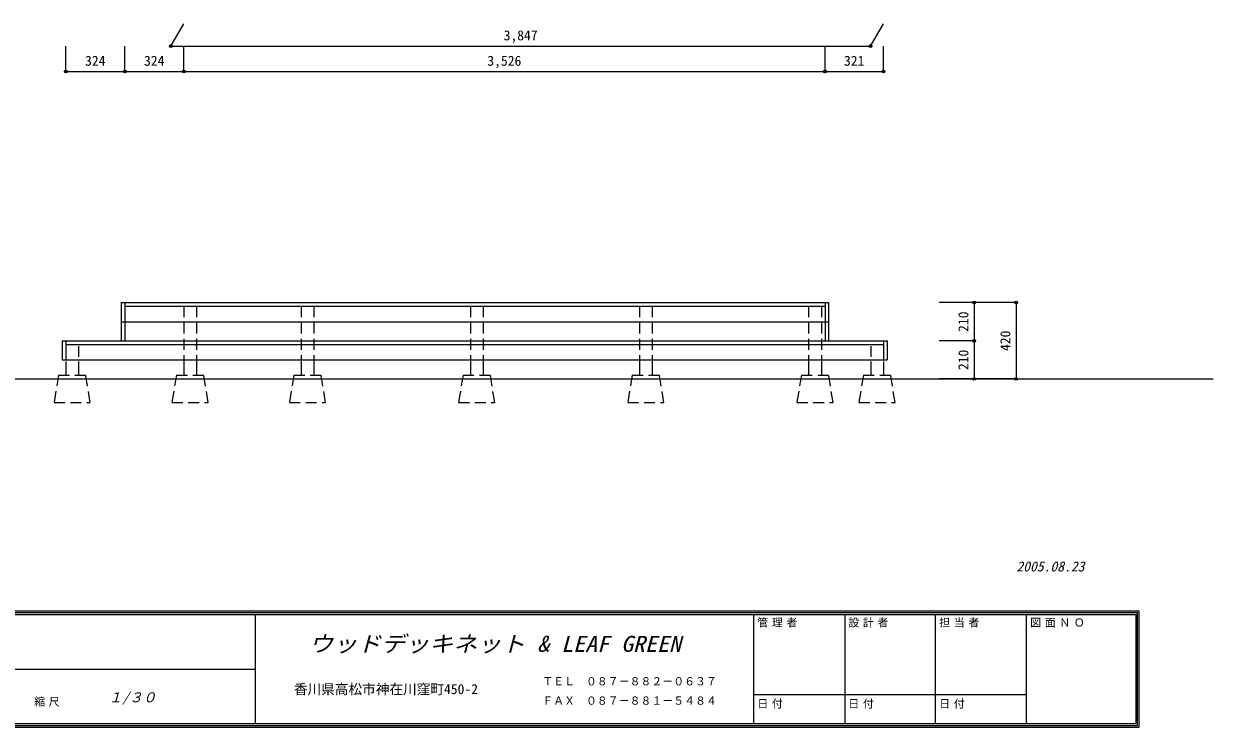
# Model space of a CAD drawing. Units: millimetres at full size, sheet at 1:30. Extents: x -5795 to 6094, y -4031 to 4193.
# Drawn here: x -446 to 6094, y -4031 to -163 of the extents above; entities that cross this region are included whole.
import ezdxf
from ezdxf.enums import TextEntityAlignment as Align

# ---------------------------------------------------------------- set-up
doc = ezdxf.new("R2010")
doc.units = ezdxf.units.MM
doc.header["$LTSCALE"] = 30
doc.header["$PDMODE"] = 32
doc.header["$PDSIZE"] = 15
doc.linetypes.add('DASHED2', pattern=[3, 2, -1])
for name, color, linetype in [('0-B_文字', 7, 'Continuous'), ('1-2_柱', 4, 'DASHED2'), ('1-5_家具', 2, 'Continuous'), ('1-6_設備', 3, 'Continuous'), ('1-A_建築見掛', 7, 'Continuous'), ('1-C_寸法', 4, 'Continuous'), ('F-B_文字', 4, 'Continuous')]:
    doc.layers.add(name, color=color, linetype=linetype)
doc.styles.add('ＭＳ ゴシック', font='')
doc.styles.get('ＭＳ ゴシック').set_extended_font_data('MS Gothic')

msp = doc.modelspace()

# ---------------------------------------------------------------- linework, layer by layer
at = {"layer": '1-2_柱'}
for p, q in [((433.57, -1716.31), (433.57, -2095.31)), ((503.57, -1716.31), (503.57, -2095.31)), ((1079.57, -1716.31), (1079.57, -2095.31)), ((1149.57, -1716.31), (1149.57, -2095.31)), ((2009.57, -1716.31), (2009.57, -2095.31)), ((2079.57, -1716.31), (2079.57, -2095.31)), ((2939.57, -1716.31), (2939.57, -2095.31)), ((3009.57, -1716.31), (3009.57, -2095.31)), ((3869.57, -1716.31), (3869.57, -2095.31)), ((3939.57, -1716.31), (3939.57, -2095.31)), ((-214.43, -1935.31), (-214.43, -2095.31)), ((-144.43, -1935.31), (-144.43, -2095.31)), ((4210.57, -1935.31), (4210.57, -2095.31)), ((4280.57, -1935.31), (4280.57, -2095.31)), ((-254.43, -2095.31), (-279.43, -2245.31)), ((-254.43, -2095.31), (-104.43, -2095.31)), ((393.57, -2095.31), (368.57, -2245.31)), ((393.57, -2095.31), (543.57, -2095.31)), ((1039.57, -2095.31), (1014.57, -2245.31)), ((1039.57, -2095.31), (1189.57, -2095.31)), ((1969.57, -2095.31), (1944.57, -2245.31)), ((1969.57, -2095.31), (2119.57, -2095.31)), ((2899.57, -2095.31), (2874.57, -2245.31)), ((2899.57, -2095.31), (3049.57, -2095.31)), ((3829.57, -2095.31), (3804.57, -2245.31)), ((3829.57, -2095.31), (3979.57, -2095.31)), ((4170.57, -2095.31), (4145.57, -2245.31)), ((4170.57, -2095.31), (4320.57, -2095.31))]:
    msp.add_line(p, q, dxfattribs=at)
at = {"layer": '1-2_柱', "linetype": 'Continuous'}
for p, q in [((-214.43, -2020.31), (-214.43, -2095.31)), ((-144.43, -2020.31), (-144.43, -2095.31)), ((433.57, -2020.31), (433.57, -2095.31)), ((503.57, -2020.31), (503.57, -2095.31)), ((1079.57, -2020.31), (1079.57, -2095.31)), ((1149.57, -2020.31), (1149.57, -2095.31)), ((2009.57, -2020.31), (2009.57, -2095.31)), ((2079.57, -2020.31), (2079.57, -2095.31)), ((2939.57, -2020.31), (2939.57, -2095.31)), ((3009.57, -2020.31), (3009.57, -2095.31)), ((3869.57, -2020.31), (3869.57, -2095.31)), ((3939.57, -2020.31), (3939.57, -2095.31)), ((4210.57, -2020.31), (4210.57, -2095.31)), ((4280.57, -2020.31), (4280.57, -2095.31))]:
    msp.add_line(p, q, dxfattribs=at)
at = {"layer": '1-2_柱'}
for points in [[(-279.43, -2245.31), (-80.43, -2245.31), (-104.43, -2095.31)], [(368.57, -2245.31), (567.57, -2245.31), (543.57, -2095.31)], [(1014.57, -2245.31), (1213.57, -2245.31), (1189.57, -2095.31)], [(1944.57, -2245.31), (2143.57, -2245.31), (2119.57, -2095.31)], [(2874.57, -2245.31), (3073.57, -2245.31), (3049.57, -2095.31)], [(3804.57, -2245.31), (4003.57, -2245.31), (3979.57, -2095.31)], [(4145.57, -2245.31), (4344.57, -2245.31), (4320.57, -2095.31)]]:
    msp.add_lwpolyline(points, dxfattribs=at)
at = {"layer": '1-5_家具'}
for p, q in [((-234.43, -1906.31), (-234.43, -2011.31)), ((-214.43, -1906.31), (-214.43, -2011.31)), ((-214.43, -1926.31), (4280.57, -1926.31)), ((4280.57, -1906.31), (4280.57, -2011.31)), ((-234.43, -2011.31), (4300.57, -2011.31))]:
    msp.add_line(p, q, dxfattribs=at)
msp.add_lwpolyline([(-234.43, -1906.31), (4300.57, -1906.31), (4300.57, -2011.31)], dxfattribs=at)
at = {"layer": '1-6_設備'}
for p, q in [((89.57, -1696.31), (89.57, -1906.31)), ((89.57, -1696.31), (3979.57, -1696.31)), ((109.57, -1696.31), (109.57, -1906.31)), ((3959.57, -1696.31), (3959.57, -1906.31)), ((3979.57, -1696.31), (3979.57, -1906.31)), ((109.57, -1716.31), (3959.57, -1716.31)), ((89.57, -1801.31), (3979.57, -1801.31)), ((89.57, -1906.31), (3979.57, -1906.31))]:
    msp.add_line(p, q, dxfattribs=at)
at = {"layer": '1-A_建築見掛'}
msp.add_line((-3689.43, -2116.31), (6093.89, -2116.31), dxfattribs=at)
at = {"layer": '1-C_寸法'}
for p, q in [((362.78, -285.8), (433.57, -163.18)), ((4209.78, -285.8), (4280.57, -163.18)), ((-214.43, -425.52), (-214.43, -285.8)), ((109.57, -425.52), (109.57, -285.8)), ((362.78, -285.8), (4209.78, -285.8)), ((433.57, -425.52), (433.57, -285.8)), ((3959.57, -425.52), (3959.57, -285.8)), ((4280.57, -425.52), (4280.57, -285.8)), ((-214.43, -425.52), (109.57, -425.52)), ((109.57, -425.52), (433.57, -425.52)), ((433.57, -425.52), (3959.57, -425.52)), ((3959.57, -425.52), (4280.57, -425.52)), ((4779.17, -1696.31), (4586.61, -1696.31)), ((4779.17, -1696.31), (4779.17, -1906.31)), ((5009.88, -1696.31), (4779.17, -1696.31)), ((5009.88, -1696.31), (5009.88, -2116.31)), ((4779.17, -1906.31), (4586.61, -1906.31)), ((4779.17, -1906.31), (4779.17, -2116.31)), ((4779.17, -2116.31), (4586.61, -2116.31)), ((5009.88, -2116.31), (4779.17, -2116.31))]:
    msp.add_line(p, q, dxfattribs=at)
at = {"layer": '1-C_寸法', "color": 7}
for p in [(362.78, -285.8), (4209.78, -285.8), (-214.43, -425.52), (109.57, -425.52), (433.57, -425.52), (3959.57, -425.52), (4280.57, -425.52), (4779.17, -1696.31), (5009.88, -1696.31), (4779.17, -1906.31), (4779.17, -2116.31), (5009.88, -2116.31)]:
    msp.add_point(p, dxfattribs=at)
at = {"layer": 'F-B_文字', "color": 3}
for p, q in [((-5592.36, -3391.3), (5687.64, -3391.3)), ((5687.64, -4031.3), (5687.64, -3391.3)), ((-5582.36, -3401.3), (5677.64, -3401.3)), ((-5572.36, -3411.3), (5667.64, -3411.3)), ((827.64, -4011.3), (827.64, -3411.3)), ((3567.64, -4011.3), (3567.64, -3411.3)), ((4067.64, -3411.3), (4067.64, -4011.3)), ((4567.64, -4011.3), (4567.64, -3411.3)), ((5067.64, -4011.3), (5067.64, -3411.3)), ((5667.64, -3411.3), (5667.64, -4011.3)), ((5677.64, -4021.3), (5677.64, -3401.3)), ((-5572.36, -3711.3), (827.64, -3711.3)), ((3567.64, -3851.3), (5067.64, -3851.3)), ((-5592.36, -4031.3), (5687.64, -4031.3)), ((-5582.36, -4021.3), (5677.64, -4021.3))]:
    msp.add_line(p, q, dxfattribs=at)
msp.add_lwpolyline([(-5572.36, -3411.3), (-5572.36, -4011.3), (5667.64, -4011.3)], dxfattribs=at)

# ---------------------------------------------------------------- texts
at = {"layer": '0-B_文字', "style": 'ＭＳ ゴシック', "oblique": 15}
msp.add_text('2005.08.23', height=54.99, dxfattribs=at).set_placement((5011.74, -3191.33), align=Align.BOTTOM_LEFT)
at = {"layer": '1-C_寸法', "color": 7, "style": 'ＭＳ ゴシック'}
for s, p in [('3,847', (2192.53, -270.8)), ('324', (-108.68, -410.52)), ('324', (215.32, -410.52)), ('3,526', (2102.82, -410.52)), ('321', (4063.82, -410.52))]:
    msp.add_text(s, height=54.99, dxfattribs=at).set_placement(p, align=Align.BOTTOM_LEFT)
for s, p in [('210', (4764.17, -1857.56)), ('420', (4994.88, -1962.56)), ('210', (4764.17, -2067.56))]:
    msp.add_text(s, height=54.99, rotation=90, dxfattribs=at).set_placement(p, align=Align.BOTTOM_LEFT)
at = {"layer": 'F-B_文字', "style": 'ＭＳ ゴシック'}
for s, p in [('管', (3587.64, -3491.3)), ('理', (3667.64, -3491.3)), ('者', (3747.64, -3491.3)), ('設', (4087.64, -3491.3)), ('計', (4167.64, -3491.3)), ('者', (4247.64, -3491.3)), ('担', (4587.64, -3491.3)), ('当', (4667.64, -3491.3)), ('者', (4747.64, -3491.3)), ('図', (5087.64, -3491.3)), ('面', (5167.64, -3491.3)), ('Ｎ', (5247.64, -3491.3)), ('Ｏ', (5327.64, -3491.3)), ('ＴＥＬ\u3000０８７－８８２－０６３７', (2405.11, -3814.34)), ('縮', (-388.61, -3926.3)), ('尺', (-308.61, -3926.3)), ('ＦＡＸ\u3000０８７－８８１－５４８４', (2405.11, -3920.83)), ('日', (3587.64, -3937.3)), ('付', (3667.64, -3937.3)), ('日', (4087.64, -3937.3)), ('付', (4167.64, -3937.3)), ('日', (4587.64, -3937.3)), ('付', (4667.64, -3937.3))]:
    msp.add_text(s, height=43.99, dxfattribs=at).set_placement(p, align=Align.BOTTOM_LEFT)
at = {"layer": 'F-B_文字', "color": 2, "style": 'ＭＳ ゴシック', "oblique": 15, "width": 1.1}
msp.add_text('ウッドデッキネット & LEAF GREEN', height=87.98, dxfattribs=at).set_placement((1123.04, -3643.28), align=Align.BOTTOM_LEFT)
at = {"layer": 'F-B_文字', "color": 7, "style": 'ＭＳ ゴシック'}
msp.add_text('香川県高松市神在川窪町450-2', height=54.99, dxfattribs=at).set_placement((1039.58, -3865.85), align=Align.BOTTOM_LEFT)
at = {"layer": 'F-B_文字', "color": 7, "style": 'ＭＳ ゴシック', "oblique": 15}
msp.add_text('１/３０', height=54.99, dxfattribs=at).set_placement((20.73, -3911.16), align=Align.BOTTOM_LEFT)

doc.saveas('drawing.dxf')
